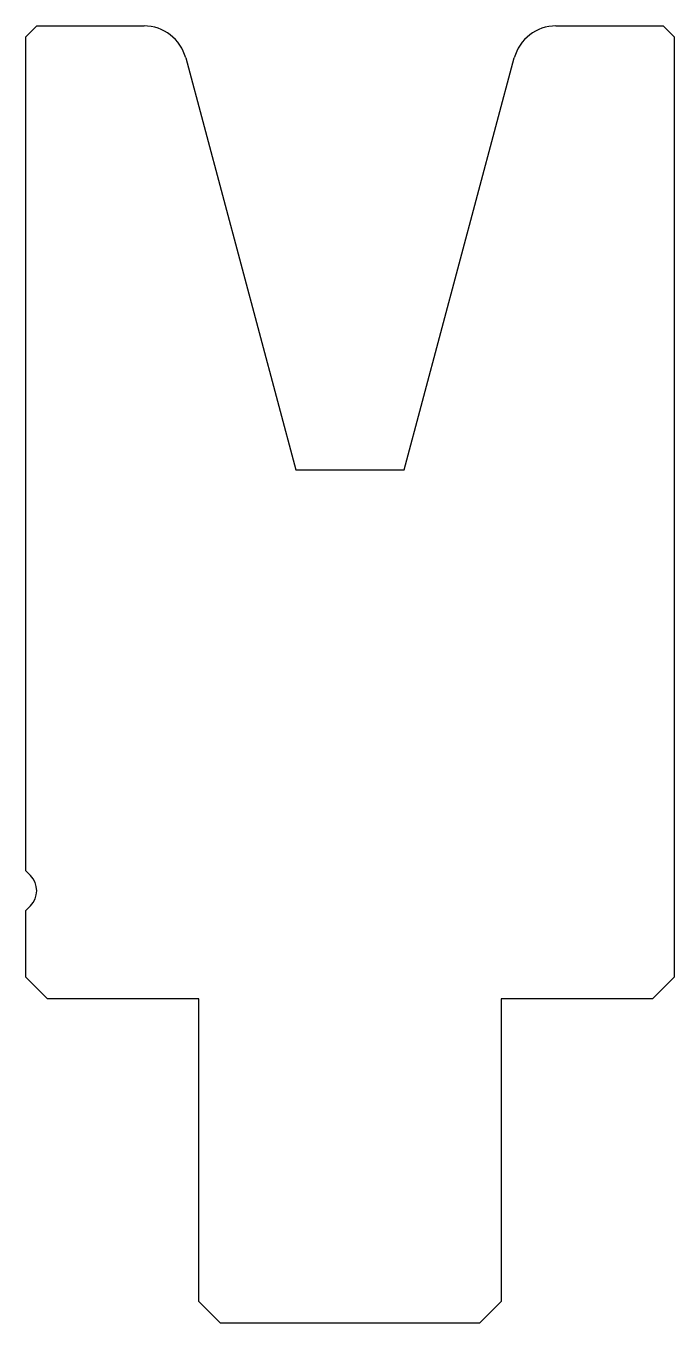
# Model space of a CAD drawing. Header units: metres. Extents: x -15 to 15, y 0 to 60.
import ezdxf

# ---------------------------------------------------------------- set-up
doc = ezdxf.new("R2010")
doc.units = ezdxf.units.M

msp = doc.modelspace()

# ---------------------------------------------------------------- linework, layer by layer
for p, q in [((-14.5, 60), (-15, 59.5)), ((-14.5, 60), (-9.534654, 60)), ((9.534654, 60), (14.5, 60)), ((15, 59.5), (14.5, 60)), ((-15, 20.914214), (-15, 59.5)), ((15, 59.5), (15, 16)), ((-7.602802, 58.517638), (-2.5, 39.473721)), ((2.5, 39.473721), (7.602802, 58.517638)), ((-2.5, 39.473721), (2.5, 39.473721)), ((-15, 20.914214), (-14.792893, 20.707107)), ((-14.792893, 19.292893), (-15, 19.085786)), ((-15, 16), (-15, 19.085786)), ((-15, 16), (-14, 15)), ((14, 15), (15, 16)), ((-7, 15), (-14, 15)), ((-7, 1), (-7, 15)), ((7, 15), (7, 1)), ((14, 15), (7, 15)), ((-7, 1), (-6, 0)), ((6, 0), (7, 1)), ((6, 0), (-6, 0))]:
    msp.add_line(p, q)
for centre, radius, start, end in [((-9.534654, 58), 2, 15, 90), ((9.534654, 58), 2, 90, 165), ((-15.5, 20), 1, 315, 45)]:
    msp.add_arc(centre, radius, start, end)

doc.saveas('drawing.dxf')
